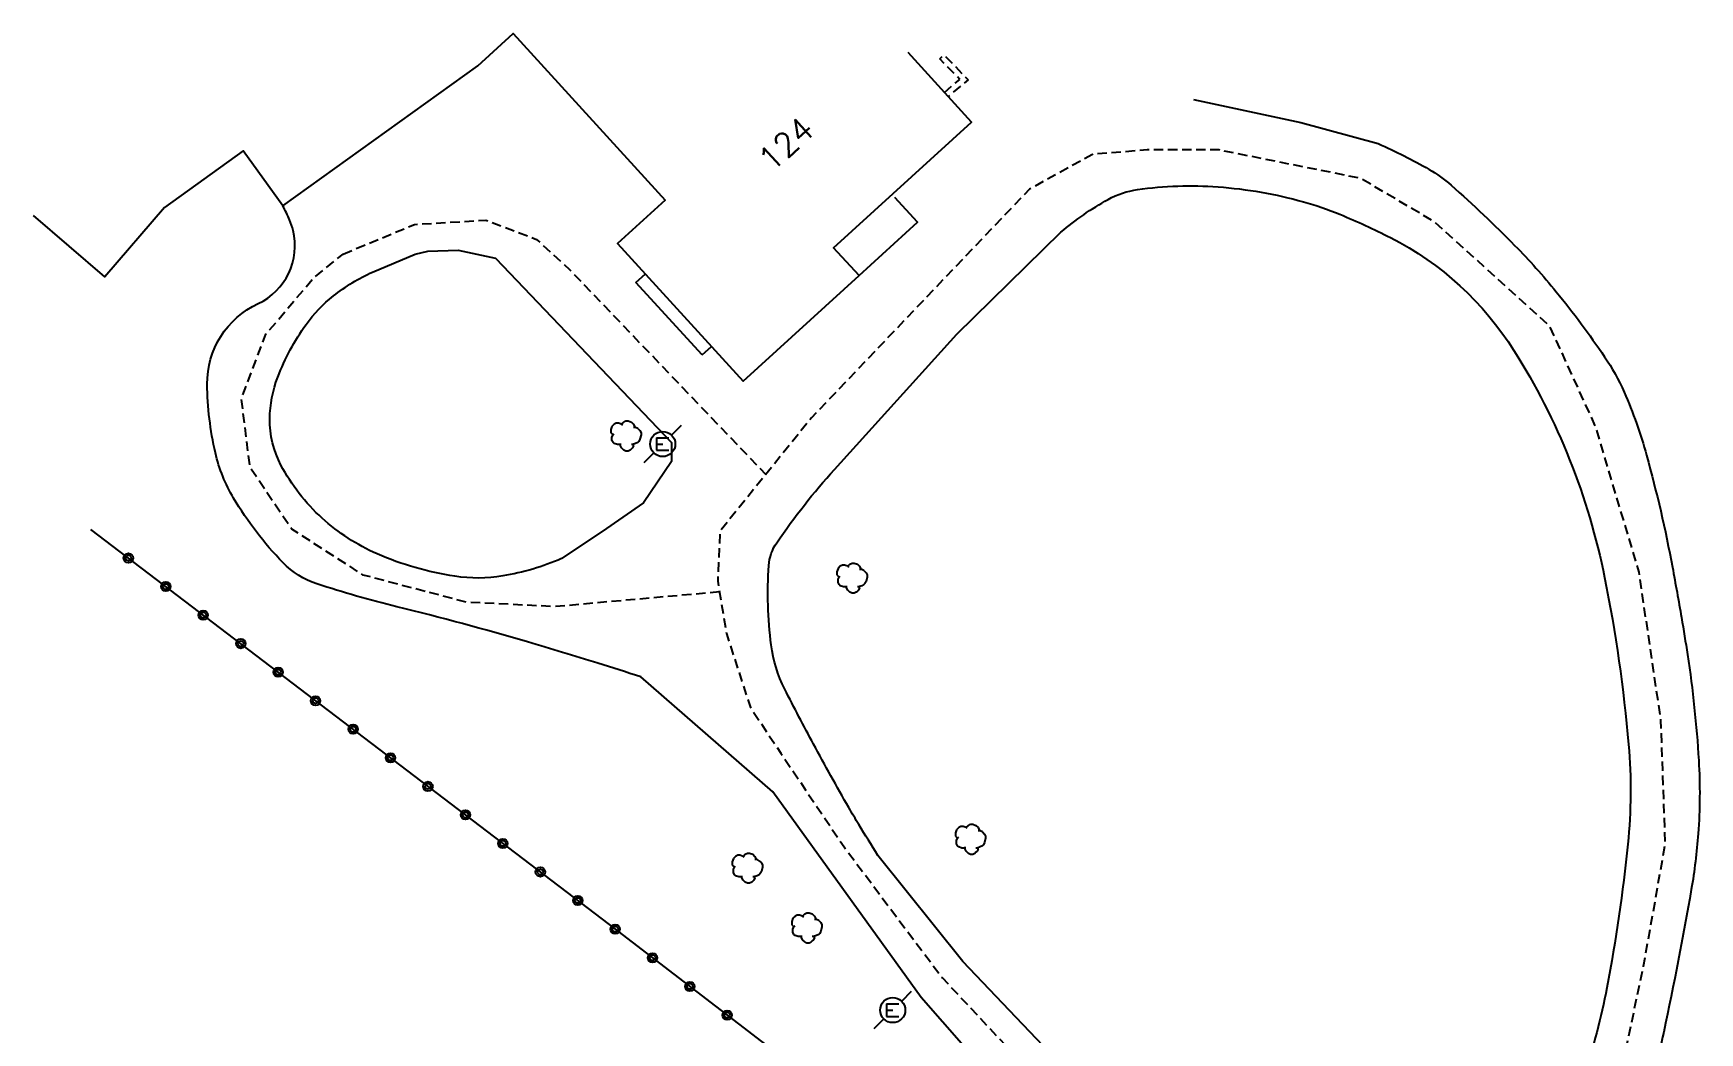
# Model space of a CAD drawing. Header units: millimetres. Extents: x 151000 to 152000, y 128000 to 129000.
# Drawn here: x 151906 to 151994.4, y 128620 to 128673 of the extents above; entities that cross this region are included whole.
import ezdxf
from ezdxf.enums import TextEntityAlignment as Align

# ---------------------------------------------------------------- set-up
doc = ezdxf.new("R2010")
doc.units = ezdxf.units.MM
doc.linetypes.add('DASHED', pattern=[0.75, 0.5, -0.25])
doc.layers.get('0').update_dxf_attribs({"linetype": 'CONTINUOUS'})
for name, color, linetype in [('W0001', 6, 'DASHED'), ('W0008', 7, 'CONTINUOUS'), ('W0100', 7, 'CONTINUOUS'), ('W0112', 1, 'DASHED'), ('W0300', 7, 'CONTINUOUS'), ('W0322', 7, 'CONTINUOUS'), ('W0471', 7, 'CONTINUOUS'), ('W0984', 7, 'CONTINUOUS')]:
    doc.layers.add(name, color=color, linetype=linetype)
doc.styles.get("Standard").update_dxf_attribs({"font": 'romans.shx', "width": 0.85})

# ---------------------------------------------------------------- blocks, each defined once
blk = doc.blocks.new('t322o')
at = {"color": 0, "linetype": 'Continuous'}
for radius in [0.25, 0.15]:
    blk.add_circle((0, 0), radius, dxfattribs=at)
blk = doc.blocks.new('T300')
for p, q in [((-0.8, 0.514), (-0.857, 0.343)), ((-0.857, 0.343), (-0.857, 0.171)), ((-0.857, 0.171), (-0.743, 0.057)), ((-0.686, 0.629), (-0.8, 0.514)), ((-0.8, -0.057), (-0.743, 0.057)), ((-0.743, 0.057), (-0.686, 0.114)), ((-0.571, 0.686), (-0.686, 0.629)), ((-0.457, 0.686), (-0.571, 0.686)), ((-0.286, 0.629), (-0.457, 0.686)), ((-0.286, 0.629), (-0.171, 0.743)), ((-0.229, 0.571), (-0.286, 0.629)), ((-0.171, 0.743), (-0.057, 0.8)), ((-0.057, 0.8), (0.057, 0.8)), ((0.057, 0.8), (0.229, 0.743)), ((0.229, 0.743), (0.343, 0.629)), ((0.343, 0.629), (0.4, 0.514)), ((0.457, 0.457), (0.343, 0.457)), ((0.4, 0.514), (0.4, 0.457)), ((0.571, 0.4), (0.457, 0.457)), ((0.571, 0.4), (0.686, 0.286)), ((0.686, 0.286), (0.743, 0.171)), ((0.743, 0.057), (0.686, -0.171)), ((0.743, 0.171), (0.743, 0.057)), ((-0.8, -0.171), (-0.8, -0.057)), ((-0.8, -0.229), (-0.8, -0.171)), ((-0.743, -0.343), (-0.8, -0.229)), ((-0.686, -0.4), (-0.743, -0.343)), ((-0.514, -0.457), (-0.686, -0.4)), ((-0.4, -0.457), (-0.514, -0.457)), ((-0.4, -0.457), (-0.343, -0.457)), ((-0.343, -0.457), (-0.343, -0.4)), ((-0.343, -0.514), (-0.343, -0.457)), ((-0.286, -0.629), (-0.343, -0.514)), ((-0.171, -0.743), (-0.286, -0.629)), ((-0.057, -0.8), (-0.171, -0.743)), ((0.057, -0.8), (-0.057, -0.8)), ((0.171, -0.743), (0.057, -0.8)), ((0.229, -0.686), (0.171, -0.743)), ((0.286, -0.457), (0.229, -0.457)), ((0.286, -0.629), (0.229, -0.686)), ((0.457, -0.4), (0.286, -0.457)), ((0.343, -0.514), (0.286, -0.629)), ((0.343, -0.514), (0.343, -0.457)), ((0.571, -0.343), (0.457, -0.4)), ((0.629, -0.286), (0.571, -0.343)), ((0.686, -0.171), (0.629, -0.286))]:
    blk.add_line(p, q)
blk = doc.blocks.new('T471')
for p, q in [((0.500001, 0.500001), (1.000002, 1.000002)), ((-0.333334, 0.333334), (-0.333334, -0.333334)), ((-0.333334, 0.333334), (0.333334, 0.333334)), ((-0.333334, 0), (0, 0)), ((-0.500001, -0.500001), (-1.000002, -1.000002)), ((-0.333334, -0.333334), (0.333334, -0.333334))]:
    blk.add_line(p, q)
blk.add_ellipse((0, 0), major_axis=(0.471405, 0.471405), ratio=1, start_param=5.497787144, end_param=11.780972451)

msp = doc.modelspace()

# ---------------------------------------------------------------- linework, layer by layer
at = {"layer": 'W0001', "flags": 128}
for points in [[(151974.929, 128601.113), (151978.05, 128602.731), (151981.75, 128605.157), (151985.45, 128608.624), (151988.109, 128612.438), (151989.959, 128616.367), (151991.462, 128623.482), (151992.618, 128629.953), (151992.387, 128636.54), (151991.23, 128644.398), (151988.918, 128652.141), (151986.49, 128657.457), (151980.362, 128663.004), (151976.431, 128665.315), (151968.916, 128666.817), (151965.101, 128666.817), (151962.21, 128666.586), (151958.857, 128664.737), (151947.295, 128652.603), (151942.424, 128646.576), (151942.309, 128643.918), (151942.771, 128641.145), (151944.043, 128637.216), (151945.662, 128634.789), (151949.015, 128629.82), (151954.217, 128622.886), (151957.57, 128619.304), (151963.929, 128612.254), (151974.929, 128601.113), (151972.848, 128595.45), (151970.073, 128590.481), (151964.986, 128583.389), (151960.939, 128577.496), (151957.239, 128573.105), (151952.962, 128569.407), (151948.799, 128565.478), (151945.1, 128561.548), (151943.25, 128558.891), (151941.978, 128556.233), (151938.839, 128545.422), (151936.179, 128536.64), (151934.676, 128530.746), (151932.133, 128523.466), (151930.052, 128517.11), (151929.589, 128513.874), (151929.589, 128510.176), (151930.63, 128501.509), (151934.96, 128467.334)], [(151922.427, 128661.292), (151926.201, 128662.866), (151929.997, 128663.094), (151932.692, 128662.069), (151934.438, 128660.475), (151944.861, 128649.59)], [(151942.403, 128643.356), (151933.69, 128642.576), (151928.972, 128642.805), (151923.492, 128644.25), (151919.687, 128646.685), (151917.479, 128649.956), (151917.023, 128653.608), (151918.317, 128657.032), (151920.828, 128659.999), (151922.427, 128661.292)]]:
    msp.add_lwpolyline(points, dxfattribs=at)
at = {"layer": 'W0008'}
for p, q in [((151937.967, 128659.787), (151938.465, 128660.241)), ((151941.49, 128655.939), (151941.981, 128656.386))]:
    msp.add_line(p, q, dxfattribs=at)
at = {"layer": 'W0008', "flags": 128}
for points in [[(151967.567, 128669.497), (151973.267, 128668.277), (151977.383, 128667.158, -0.024463), (151980.08, 128665.786, -0.051581), (151981.249, 128664.948, -0.01673), (151984.619, 128661.752, -0.0235), (151986.829, 128659.291, -0.022527), (151989.392, 128655.844, -0.044999), (151990.432, 128653.959, -0.036289), (151991.625, 128650.609, -0.021157), (151992.998, 128644.67, -0.003578), (151993.477, 128641.999, -0.004855), (151993.798, 128640.026, -0.02285), (151994.393, 128634.402, -0.03335), (151994.366, 128630.525, -0.024637), (151994, 128627.562, -0.009532), (151992.534, 128619.992, -0.008694), (151991.544, 128615.717, -0.019797), (151991.003, 128613.867, -0.071038), (151990.696, 128613.258, -0.008769), (151987.474, 128608.797, -0.057931), (151983.045, 128604.124, -0.046676), (151976.47, 128599.597)], [(151961.707, 128617.033), (151955.326, 128623.743), (151950.818, 128629.365, -0.003872), (151949.803, 128631, -0.007074), (151949.266, 128631.907, -0.006097), (151947.395, 128635.272, -0.007115), (151945.868, 128638.197, -0.084896), (151945.15, 128640.538, -0.049028), (151945.022, 128644.756, -0.133587), (151945.442, 128645.969, -0.034061), (151948.506, 128649.859), (151954.997, 128657.036), (151960.531, 128662.45, -0.049646), (151963.033, 128664.19, -0.092147), (151964.598, 128664.717, -0.053631), (151968.872, 128664.861, -0.049781), (151973.409, 128664.068, -0.029555), (151975.344, 128663.402, -0.020432), (151978.031, 128662.165, -0.134939), (151984.579, 128656.179, -0.091251), (151989.398, 128644.114, -0.027811), (151990.669, 128635.249, -0.047229), (151990.629, 128629.969, -0.021542), (151989.514, 128622.339, -0.034274), (151988.283, 128617.648, -0.025689)], [(151970.163, 128603.54), (151960.796, 128613.068), (151953.11, 128621.825), (151945.242, 128632.737), (151938.219, 128638.848, 0.004495), (151935.939, 128639.572, 0.00276), (151932.209, 128640.697, 0.011866), (151925.27, 128642.571, -0.019313), (151921.023, 128643.786, -0.121185), (151919.228, 128644.907, -0.058825), (151916.607, 128648.33, -0.077229), (151915.639, 128650.74, -0.054558), (151915.204, 128654.381, -0.29442), (151917.903, 128658.659, 0.358979), (151919.763, 128662.547, 0.038672), (151919.578, 128663.103, 0.027177), (151919.214, 128663.853)]]:
    msp.add_lwpolyline(points, format="xyb", dxfattribs=at)
for points in [[(151949.812, 128660.145), (151952.916, 128662.979), (151951.714, 128664.294)], [(151941.49, 128655.939), (151937.967, 128659.787)]]:
    msp.add_lwpolyline(points, dxfattribs=at)
msp.add_lwpolyline([(151918.948, 128654.756, -0.063467), (151920.455, 128657.554, -0.070678), (151921.904, 128659.072, -0.060919), (151923.982, 128660.335), (151926.247, 128661.286), (151926.922, 128661.441), (151928.533, 128661.493), (151930.506, 128661.078), (151939.854, 128651.294), (151939.854, 128650.275), (151938.364, 128648.087), (151936.174, 128646.562), (151934.018, 128645.129, -0.061495), (151930.895, 128644.203, -0.079034), (151928.355, 128644.184, -0.065681), (151924.221, 128645.379, -0.081497), (151921.303, 128647.27, -0.087182), (151919.12, 128650.089, -0.124232), (151918.525, 128652.539, -0.08976)], format="xyb", close=True, dxfattribs=at)
at = {"layer": 'W0100', "flags": 128}
for points in [[(151919.212, 128663.846), (151929.565, 128671.281), (151931.44, 128673.01), (151939.517, 128664.154), (151936.994, 128661.853), (151943.666, 128654.539), (151949.812, 128660.145), (151948.464, 128661.624), (151955.784, 128668.3), (151952.415, 128671.995)], [(151919.214, 128663.853), (151917.114, 128666.767), (151912.932, 128663.764), (151909.762, 128660.076), (151905.971, 128663.335)]]:
    msp.add_lwpolyline(points, dxfattribs=at)
at = {"layer": 'W0112', "flags": 128}
msp.add_lwpolyline([(151954.348, 128669.875), (151955.161, 128670.567), (151954.107, 128671.657), (151954.323, 128671.865), (151955.599, 128670.545), (151954.55, 128669.654)], dxfattribs=at)
at = {"layer": 'W0322', "flags": 128}
msp.add_lwpolyline([(151969.905, 128600.087), (151936.557, 128625.695), (151909.028, 128646.67)], dxfattribs=at)

# ---------------------------------------------------------------- block references
at = {"layer": 'W0300'}
for p in [(151937.494, 128651.631), (151949.496, 128644.085), (151955.79, 128630.217), (151943.94, 128628.686), (151947.101, 128625.515)]:
    msp.add_blockref('T300', p, dxfattribs=at)
at = {"layer": 'W0322'}
for p, rotation in [((151911.016, 128645.155), 142.6940074944762), ((151913.005, 128643.64), 142.6940074944762), ((151914.993, 128642.125), 142.6940074944762), ((151916.982, 128640.61), 142.6940074944762), ((151918.971, 128639.095), 142.6940074944762), ((151920.959, 128637.579), 142.6940074944762), ((151922.948, 128636.064), 142.6940074944762), ((151924.936, 128634.549), 142.6940074944762), ((151926.925, 128633.034), 142.6940074944762), ((151928.913, 128631.519), 142.6940074944762), ((151930.902, 128630.003), 142.6940074944762), ((151932.89, 128628.488), 142.6940074944762), ((151934.879, 128626.973), 142.6940074944762), ((151936.866, 128625.457), 142.480104506947), ((151938.849, 128623.934), 142.480104506947), ((151940.832, 128622.412), 142.480104506947), ((151942.815, 128620.889), 142.480104506947)]:
    msp.add_blockref('t322o', p, dxfattribs=dict(at, rotation=rotation))
at = {"layer": 'W0471'}
for p in [(151939.387, 128651.207), (151951.599, 128621.155)]:
    msp.add_blockref('T471', p, dxfattribs=at)

# ---------------------------------------------------------------- texts
at = {"layer": 'W0984'}
msp.add_text('124', height=1.25, rotation=42.3669, dxfattribs=at).set_placement((151945.932, 128667.135), align=Align.MIDDLE)

doc.saveas('drawing.dxf')
